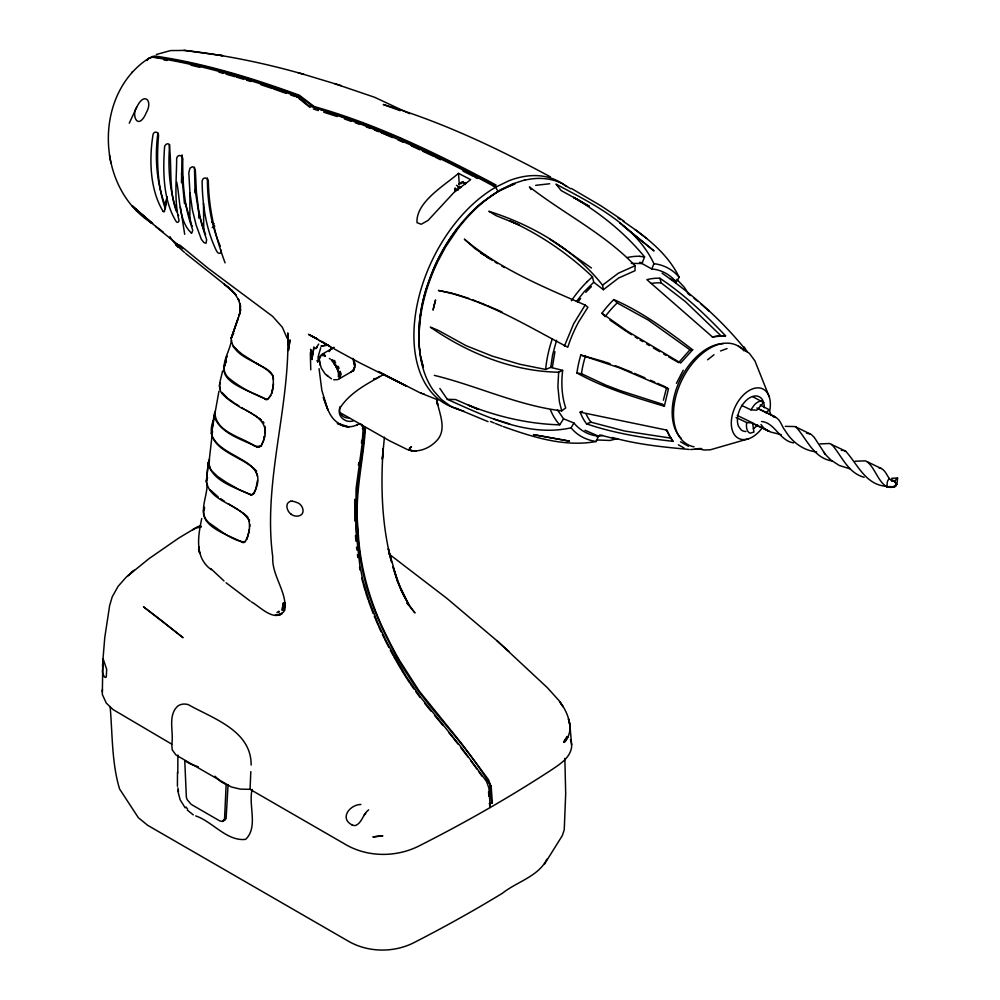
<?xml version="1.0" encoding="UTF-8"?>
<svg xmlns="http://www.w3.org/2000/svg" width="1000" height="1000" viewBox="0 0 1000 1000"><rect width="100%" height="100%" fill="white"/><g stroke="black" fill="none" stroke-linecap="round" stroke-linejoin="round"><path stroke-width="1.5" d="M570.413 739.65A44.538 25.712 0 0 1 571.388 748.45C569.188 758.525 559.513 764.425 551.638 769.788C509.475 797.337 465.675 822.312 420.763 845.075C397.013 857.75 366.9 857.738 343.812 843.462L250.075 789.35L240.263 789.125L231.3 786.95L176 755.037L172.213 749.837L171.788 744.175L113.038 709.55L106.3 703.112L102.325 694.45L102.837 660.913L102.762 662.487M177.8 772.962L177.862 755M191.225 232.9A5.05 2.175 62.5 0 0 191.938 232.838L192.725 230.212L189.838 221.163L189.938 192.7L188.812 172.738L189.988 168.137L192.45 166.713L194.188 167.688L195.375 170.625L196.412 192.037L198.562 209.513L201.725 224.363L206.663 239.8L206.025 243.25L203.837 242.5L201.35 239.338L196.125 225.062L192.413 209.925L189.938 192.7M177.413 786.237L177.5 772.25M171.788 744.175C173.962 732.087 167.387 715.9 177.575 706.237A28.413 17.237 62.4 0 1 188.15 704.575C212.938 718.562 251.337 730.413 251.15 765.075M195.087 192.875L194.462 167.162M354.725 499.363L354.825 521.075M242.825 512.8L247.525 516.712L249.475 521.4C240.613 503.625 209.5 502.688 206.412 481.15L208.275 462.625L209.513 459.162M530.975 189.513L529.462 186.887C564.087 213.875 604.538 233.637 635.075 265.75L635 270.712L618.6 278.025L603.4 289.688L593.737 282.238L592.438 276.775C568.138 253.612 539.95 234.425 509.325 220.637L519.175 224.9L496.2 215.688L488.837 211.262C532.125 224.95 574.188 249.088 602.55 285.163L603.4 289.688M176.225 210.963C168.475 189.613 172.225 165.925 169.15 144.412C167.5 142.688 165.188 144.713 164.625 146.438C162.8 171.062 162.95 200.362 176.425 221.938C177.963 223.337 179.462 221.2 178.85 219.662C174.025 200.413 176.625 178.388 176.663 158.363C177.887 152.863 184.062 156.188 182.75 160.775C182.613 181.075 183.888 201.637 189.838 221.163M102.713 663.388L102.65 670.275M283.025 604.8L283.062 603.1L282.2 610.375L282.75 606.6M259.775 365.15L255.125 362.488C261.075 366.775 270.138 368.9 273.038 376.175C273.75 383.9 273.463 393.938 267.4 399.462L266.038 399.588C254.537 391.7 213.375 382.6 226.488 361.525M318.438 356L318.525 359.65M492.337 802.862L489.35 803.812L492.337 802.862L491.238 786.975L488.4 779.513L461.362 743.188L419.288 691.137L399.438 660.263A236.15 136.312 60 0 1 386.587 635.9C369.925 602.675 359.513 566.25 358.05 529.025C354.263 494.862 363.363 461.538 365.425 427.713L363.2 429.038L362.475 428.575L363.2 429.038L362.8 426.15L359.988 423.663M252.175 789.388C248.075 805.025 258.562 827.138 245.613 839.375C226.8 841.538 212.65 821.625 195.688 815.9M363.2 429.038L363.225 428.35M288.212 344.938L287.775 332.925C290.225 407.562 262.688 481.825 272.75 556.938C271.663 575.812 287.438 592.075 284.738 610.337C275.538 623.875 260.325 606.775 251.4 601.875M181.488 182.725L182.013 155M283.875 603.088L283.188 610.138L283.762 606.587L284.062 607.712L283.875 603.088L284.2 605.388M318.363 356.475L318.45 360.288M249.812 526.538L249.887 524.425M250.075 789.35L250.8 771.612M198.388 766.85L190.312 763.95L184.762 760.75L186.363 797.237L187.188 799.688L191.213 804.4L219.725 820.888L222.425 821.5L224.537 819.112L226.15 784.638L220.588 781.438L214.9 776.2M102.587 666.038L103.012 659.225M359.95 423.7L361.65 424.712L363.212 427.738L362.125 444.2L356.075 488.537L355.775 529.163L359.787 565.125L362.7 579.625L368.812 599.963L377.962 623.462L387.113 642.938L406.375 676.812L421.15 697.987L461.138 747.138L486.575 781.538L488.95 788.238L490.238 807.487L490.075 804.175M184.488 203.713L181.725 175.287M364.725 427.275C363.475 456.925 354.913 485.938 356.9 515.825C357.425 544.812 361.362 573.975 371.312 601.325C383.15 633.787 399.513 664.6 419.625 692.688C443.425 724.1 471.987 752.463 491.238 786.975L487.863 779.8M228.062 784.85L226.1 818.475L224.788 820.288L222.725 820.55M102.863 660.612L104.775 637.463L109.65 605.487L112.225 596.838L118.088 586.35L126.188 577.175L148.963 558.688L178.55 538.188L195.425 528.05A30.075 17.387 60.7 0 1 200.9 525.938M206.975 483.175C208.15 496.275 196.562 513.987 210.087 523.638C220.7 530.7 231.762 540.438 244.613 542.1L245.637 541.263M340.575 374.25L340.087 371.425L340.575 374.25L340.675 372.825M892.588 481.312L891.488 479.6L892.588 481.312C887.3 478.475 886.688 471.262 881.325 468.5L865.35 460.863L855.075 461.225M361.488 443.15L361.725 440.2M561.712 410.863L565.712 407.9C561.65 395.863 561.15 382.9 562.65 370.363L558.638 372.2L557.9 386.688L559.388 401.712L561.712 410.863C517.612 405.5 477.088 385.775 434.263 375.35M206.337 482.3L208.275 462.625C211.375 481.425 236.725 487.863 251.525 495.125L253.263 493.938C272.95 460.15 224.325 459.787 212.8 437.325M460.8 187.662L458.3 187.138L458 190.238L455.387 188.475L455.363 191.363M250.662 494.325L251.525 495.125L239.375 489.8L226.513 482.488L217.537 476.438L210.938 470.062L208.812 463.775L212.537 431.325M264.887 433.575L265.038 426.45M340.412 375.812L339.95 377L339.95 373.5L340.225 374.113M384.425 437.163L382.337 459.2L383.162 448.438C380.6 486.45 381.75 525.262 391.613 562.25M318.512 355.337L320.737 347.762M198.738 217.613L199.05 214.825L195.113 189.838M215.3 411.213L211.438 434.012L213.25 420.562C201.838 450.225 242.7 454.875 256.65 471.337M273.55 383.925L271.762 393.312L272.6 389.988M558.638 372.2C512.65 371.512 467.725 353.088 430.325 327.137L438.263 330.363L466.062 345.662L492.525 356.2L519.862 364.263L545.625 369.438L550.725 367.388L552.612 354.85L556.575 340.275M201.762 518.438C198.025 536.075 194.312 557.55 211.325 569.712M198.663 217.775L199.05 214.825L205.525 234.65M420.7 315.487L419.137 331.15L419.25 346.125A124.488 77.287 -64 0 0 433.825 391.05L441.25 399.4L449.95 405.75A124.488 77.287 -64 0 0 463.775 411.05M552.325 367.5L554.925 351.712M736.1 417.488L746.712 422.562L746.538 423.875A10.288 5.775 -77.4 0 0 750.2 433.175L753.925 432.062L752.613 422.9L737.237 415.425M208.812 463.775L209.525 460.637M102.137 691.625L102.45 689.488M257.438 480.575L255.925 488.85L254.112 493.288L252.675 494.325M240.438 309.5L239.862 313.488L240.425 305.712L240.4 311.2L239.9 303.3L240.125 304.713L238.2 298.962L239.037 300.613L234.95 293.812L236.238 295.625L231.213 289.75L235.2 293.837L224.325 284.225L230.1 288.812L185.613 253.438M240.45 309.413L239.137 315.688L239.587 314.1L231.213 338.3C232.55 359.338 262.663 360.838 273.038 376.175L273.5 379.6M604.9 361.875L580.8 355.037A84.887 52.287 -64.5 0 0 576.912 372.987C604.325 388.137 634.475 397.312 664.338 406.238L668.438 388.913L666.637 387.413L663.375 400.25M212.95 422.45L214.412 413.288M358.413 465L358.825 462.488M215.263 411.763L218.938 391.225M312.188 357.438L313.938 347.212L312.188 357.438L310.625 349.25L312.075 359.55L310.338 352.8L310.763 369.775M207.4 178.025C207.35 201.225 210.987 224.938 220.35 246.337M215.037 413.525C216.175 432.287 241.925 437.075 254.838 446.05M169.688 144.575C167.8 167.262 169.3 190.763 177.262 212.288M249.5 529.062L246.912 539.525M206.412 481.15L207.562 477.587M354.2 368.762L353.088 370.662L354.613 366.737M181.737 156.75L182.062 155.438M222.5 371.025C221.35 378.663 216.125 388.413 223.15 394.738C228.225 400.037 234.638 403.775 240.787 407.675C258.225 415.85 272.95 425.087 260.875 446.075L257.925 447.362C242.675 439.538 219.387 433.612 213.988 415.475M266.688 399.275C252.963 394.05 239.513 387.1 228.225 377.587C217.638 367.188 230.188 351.875 231.438 339.913M157.912 132.912C154.7 156.637 156.35 181.412 164.625 204.013M225.275 362.5L226.863 355.887L223.825 368.475M287.7 335.763L287.087 338.188L282.337 327.238L272.6 316.337L208.3 268.412L179.688 245M340.1 406.55C337.675 412.225 342.612 418.55 348.663 417.925M220.15 382.912L219.425 385.5L220.387 389.012M568.438 736.162L564.462 742.163C570.337 735.863 571.263 726.762 568.425 718.9L570.062 726.038L569.788 724.312M203.512 510.925L204.688 507.825M340.825 374.775L339.425 378.5M552.163 339.225L550.312 345.087A96.487 59.887 -64.1 0 0 545.65 369.438M237.75 319.475L231.213 338.3L238.4 317.5M889.038 486.538L894.275 486.85L895.95 485.788L894.3 486.037L895.95 485.788M564.375 346.163L573.675 323.738L585.15 305.062L587.9 307.25L578.688 321.85A89.9 55.825 -64.1 0 0 574.087 331.037A87.788 54.288 -64.1 0 0 567.788 347.225C526.287 325.525 485.087 299.662 438.413 290.475L452.587 293.25M211.725 431.613L212.213 430.238M322.5 354.775L320.788 355.475L319.65 357.337L319.962 356.5M354.637 367.562L353.812 369.7L350.9 372.075M631.3 263.412L641.988 263.512L644.575 256.863C624.837 232.913 600.3 213.2 573.663 197.438L589.237 206.25L573.663 197.438M263.625 440.288L261.2 446L257.925 447.362L252.887 445.087M546.912 859.137C538.5 876.513 516.675 881.812 502.45 893.238C473.038 911.137 442.925 927.875 412.25 943.5C392.238 952.9 367.388 952.288 348.188 941.087L147.662 825.312L138.3 817.638L119.562 788.925C111.7 762.8 112.513 734.212 110.175 707.087M319.65 357.337L320.337 356.213M582.837 202.475L561.188 190.575L555.988 184.112C592.663 203.9 635.212 224.237 653.95 263.7L651.762 268.962L641.988 263.512M503.363 426.637C532.85 437.088 564.612 447.325 596.213 441.5L598.462 436.138L584.975 430.262M224.262 366.525L225.162 364.425M231.55 337.25L233.75 333.387M136.625 107.35C131.637 114.113 136.738 129.075 144.288 116.713A14.85 8.2 -65.3 0 0 146.213 112.75C153.138 101.112 144.575 91.45 137.137 106.375L129.262 123.188M676.425 383.375L683.2 370.225M204.275 507.2C197.987 527.013 230.362 535.5 243.075 542.688L244.375 542.3C249.163 536.375 250.325 527.5 248.888 520.163L249.5 520.025M465.288 183.863L464.012 183.025L465.988 183.588L465.337 183.162M223.688 820.812L224.537 819.112M437.262 262.512L445.725 246.713L458.35 228.05M270.875 395.513L267.4 399.462M741.575 405.4L750.875 409.825L754.55 404.65A10.263 5.15 -54.2 0 1 762.763 401.65M368.65 809.862C363.125 813.875 362.212 822.35 355.975 825.337A8.8 6.525 62.9 0 1 352 824.963M329.188 351.613L331.763 347.987M278.825 612.3L279.262 611.55M281.388 614.263L281.962 613.3L279.275 615.037L281.962 613.3M439.862 388.438L447.312 399.312C485.538 416.413 528.2 437.438 571.075 427.812L573.95 423.013L563.562 418.812L557.475 409.913M669.812 278.463L676.275 282.087L679.163 277.262C667.438 252.85 644.85 236 622.987 221.175M544.35 864.35L562.325 835.588L564.25 829.712L565.688 793.65L564.85 758.4M146.95 60.55L149.262 57.987L152.637 57.213C201.762 64.7 249.462 79.237 296.1 96.1C300.988 98.425 304.6 102.662 308.925 105.8C373.6 126.525 435.913 154.6 495.575 187.237L498.1 191.425L514.987 183.663M461.975 182.55L463.325 182.512M563.562 418.812L559.738 424.825C528.362 423.988 497.35 416.675 468.263 405.087L478.413 409.462L455.562 399.562L447.312 399.312M318.688 344.087L315.613 348.7L317.062 347.35M894.275 486.85L897 484.025L897.588 478.038L891.737 478.275M353.338 371.35L354.775 366.875L353.188 359.7M889.15 478.488L887.85 480.575A9.175 6.1 -63.5 0 0 887.3 482L886.862 487.038L891.45 487.4L895.4 486.463M576.45 301.475L584.038 291.887L593.737 282.238M577.95 302.125L580.638 298.475M149.262 57.987C93.2 93.55 95.662 187.162 151.025 222.613L163.312 232.188M131.625 72.737L132.238 71.975M459.212 184.05L461.037 182.6M465.175 183L464.2 182.6M365.675 813.438L363.725 815.638M762.775 401.637L763.575 402.5L756.762 410.188L750.875 409.825M766.1 412.975L769.025 409.675L770.9 414.637A10.263 7.812 -60.2 0 1 770.925 415.513M149.8 58.35L151.613 56.688L154.938 56.025C204.425 63.312 252.488 78.062 299.363 95.25L314.262 106.562C377.887 124.612 437.537 153.825 495.7 184.838L495.712 185.6L438.938 156.562L398.888 137.95L364.85 124.138L314.037 107.225L298.45 95.588C251.312 79.013 203.225 63.113 153.463 57M379.375 376.362L376.85 378.363L373.6 378.775M585.837 292.312L591.425 286.562M193.975 529.525L195.413 528.075L200.4 527.238M356.325 425.425L359.425 423.663M692.663 349.787L680.675 363L627.875 331.538L601.9 313.263A84.887 52.125 -64 0 1 613.812 299.562C642.513 312.175 667.887 330.863 692.663 349.787L689.963 349.837L648.2 320.012L617.263 302.987L613.825 299.575M587.25 281.625L592.438 276.775M689.963 349.837L678.612 362.625L668.75 356.938M134.2 570.2L128.025 575.7L133.188 571.087M707.638 359.787L714 354.738M320.55 356.9L319.188 359.438L320.475 365.562M602.55 285.163L618.35 273.212L635.075 265.75M276.938 612.65L278.7 611.225M192.613 529.862L194.025 528.787M332.475 348.325L331.838 348.8L333.963 347.362M897.588 478.038L895.062 480.6M458.5 173.35C444.963 185.2 415.712 202.013 417.013 222.662L421.225 224.262L428.062 220.425L453.9 192.525L470.662 179.625L458.5 173.35L459.325 184.725M363.9 428.625L365.425 427.713M498.1 191.425L481.45 203.025A120.862 75.037 -64.1 0 0 434.2 267.362L426.062 289.212A120.35 74.725 -64.1 0 0 419.412 322.55L419.062 343.6A120.625 74.887 -64.1 0 0 423.312 367.25M358.537 424.175L359.487 423.65M212.213 227.587L214.812 226.088M321.625 354.538L333.738 347.537M338.35 379.312L353.113 370.788M495.7 184.838L493.45 186.1L495.575 187.237L508.688 180.863A124.85 77.5 -64 0 1 566.4 186.513M278.425 615.138L281.15 613.612L278.425 615.138L280.188 614.487M251.388 494.775L254.112 493.288M500.438 189.85L512.612 183.863L524.7 179.988M462.638 182.575L463.237 182.275L461.525 182.3L462.225 182.375M383.925 374.338C368.338 383.2 350.588 391.975 340.45 407.325C335.825 415.425 345.3 423.713 353.35 420.825M277.1 615.212L279.65 614.075M458.3 187.138L459.625 186.588M720.55 350.962L727.087 348.562M666.3 430.087L672.987 441.337C643.787 437.987 614.5 433.413 586.6 423.875A84.887 52.675 -64.7 0 1 580.15 412.175L582.438 411.3M360.9 804.45C349.7 804.675 339.275 818.312 352.013 824.9M357.088 424.862C352.438 426.95 348.975 427.262 343.275 425.9C363.312 431.163 321.575 417.962 344.338 426.3C334.338 421.525 330.125 418.575 323.325 397.225L327.85 409.825L321.85 390.425L319.062 368.663M586.6 423.875L591.05 422.212L624.625 431.025L671.112 438.175M773.4 416.975C779.925 417.088 781.488 426.325 785.138 430.562C791.825 441.863 803.388 450.675 816.712 451.912M156.363 54.488L170.625 50.562L184.938 50.425C225.238 55.1 265.1 63.175 304.088 74.438M320.788 355.475L325.475 355.688L324.113 355.075M617.638 438.562L609.963 440.462L596.5 439.95M324.137 345.525L326.325 344.825M701.688 448.5L690.675 449.538M337.65 379.65L333.7 379.75M748.787 438.688L710.275 449.812L704.1 450.025L698.388 448.775M290.45 501.337C284.45 503.075 286.988 511.512 291.05 514.125M761.562 421.5C775.05 422.638 779.562 440.812 793.562 442.875M323.6 345.538L320.95 346.125L328.575 345.1M535.65 185.35L549.675 183.75M694.762 449.375L699.362 448.462M712.113 336.8L725.562 335.788C705.475 314.688 684.212 294.413 659.862 278.25A84.9 52.312 -63.6 0 0 646.9 279.662L712.562 337.062L718.787 335.763L725.562 335.788M409.25 450.087L412.688 450.8L408.288 449.888C418.55 453.075 429.712 448.2 436.737 440.637C447.537 429.2 438.963 412.95 436.838 400.125M819.987 443.913L829.463 443.512L845.6 451.125C857.638 464.212 865.75 485.513 887.013 486.3M458.812 183.95L459.575 183.85M461.087 182.987L460.925 183.487M464.15 182.75L462.362 182.362M256.438 446.463L261.2 446M414.062 450.863L416.362 450.9M841.312 450.425L842.55 450.45M324.5 354.462L322.713 354.162M746.712 422.562L752.613 422.9M785.312 426.35L794.987 426.55L811.388 434.55L814.275 437.388L825.3 454.312L830.837 460L839.3 465.487L850.362 468.925M292.162 501.213L294.675 501.7A9.425 5.475 34.1 0 1 296.562 502.425C303.612 504.125 306.388 515.688 297.25 516.125A9.613 8.162 54.9 0 1 294.088 515.712A9.1 7.588 52.4 0 1 292.2 514.95A8.875 7.225 50.4 0 1 291.025 514.163M689.225 449.45C663.363 447.113 637.337 444.462 612.238 437.488M639.725 256.4L644.575 256.863M806.663 433.2L810.337 433.963M892.65 480.45L894 480.613L896.675 484.688L894 480.613M651.762 268.962C661.287 269.75 670.288 274.65 676.275 282.087M217.013 54.875L222.712 55.65L183.925 50.338M598.462 436.138C588.938 435.337 579.938 430.438 573.95 423.013M781.25 434.675L770.8 432.062L752.562 423.263L769.312 431.425M322.388 354.538L323.5 354.712M163.962 59.962L166.938 60.462M653.95 263.7C663.713 264.725 672.938 269.662 679.163 277.262M576.925 372.987L581.55 373.762L605.9 385.138L620.6 390.737L662.763 404.3L664.338 406.238M878.888 467.788L881.325 468.5M580.15 412.175L667.038 430.175L669.887 436.987L672.987 441.337M460.225 187.275L459.137 186.725M843.725 450.6L845.6 451.125M562.65 370.363L550.725 367.388M596.213 441.5C586.512 440.138 577.238 435.538 571.075 427.812M421.775 393.338L420.812 393.113L438.113 400.012M191 65.2L199.825 67.337M599.788 434.925L613.312 438.4M424.075 393.95L422.812 393.612M458.312 186.3L456.488 185.312M580.8 355.037L619.5 367.837L668.438 388.913M218.9 72.138L223.25 73.362M226.15 74.188L234.85 76.638M831.725 460.925C813.312 457.738 806.912 438.988 795.987 426.987M463.038 182.225L464.812 182.887L464.012 183.025M334.663 83.688L374.663 97.3L409.575 113.675M298 72.625L341.112 85.612M236.312 77.038L243.625 79.275M246.55 80.175L250.938 81.512M296.275 96.938L297.863 97.425M313.312 108.975L318.438 110.575M494.35 419.125L509.725 423.925M454.05 293.712L468.675 298.363M323.775 112.25L337.113 116.538M260.925 84.738L272.225 88.475M191.225 232.875C178.487 220.7 180.138 198.225 176.713 182.062M273.637 88.975L286.375 93.45M290.613 94.95L294.862 96.438M344.425 118.938L351.337 121.4M355.475 122.875L359.625 124.362M472.375 299.725L476.075 301.075M606.25 362.325L610.163 363.762M400.163 110.688L383.25 104.5C441.7 121.762 496.975 148.038 550.487 176.9M864.175 477.287C847.613 472.912 841.85 455.725 831.675 444.375M366.388 126.938L370.438 128.5M374.475 130.062L378.512 131.625M407.4 449.575L389.538 440.788L339.637 412.375M488.025 421.625L457.013 408.7M495.462 423.512L502.038 426.125M615.375 365.688L631.812 372.212M477.512 301.663L486.175 305.15M585.15 305.062C543.138 286.85 499.663 268.9 464.35 239.15L475.075 248.688L489.6 258.562L487.062 256.938M381.325 132.812L392.55 137.537M490.45 421.45L494.15 423M331.525 378.837L325.312 374.175L321.538 368.512L319.9 364.012M634.438 373.338L644.925 377.812M487.612 305.725L501.975 311.938M688.5 446.3L680.487 441.788M650.5 380.25L654.762 382.125M397.962 139.9L403.288 142.262M657.5 383.338L665.325 386.825M421 393.275L378.3 371.538M315.1 337.825L316.525 338.587L308.5 334.338L317.825 339.113M411.275 145.8L419.712 149.787M422.525 151.113L433.762 156.425M683.988 447.962L678.375 444.812M758.15 408.638L774.95 416.812M756.838 408L775.662 417.088M435.163 157.088L440.513 159.75M152.725 223.287L135.6 209.163L151.225 222.812M463.013 171.075L473.413 176.4M378.375 371.55L406.85 386.35L359.062 362.488L334.062 348.825M324.538 355.6L325.387 356.05L324.288 355.275M474.75 177.113L477.425 178.512M752.725 396.712L763.575 402.5M760.212 404.963L769.025 409.675M561.175 182.887L570.675 188.762M309.387 334.8L330.525 346.812M319.312 340.45L328.7 345.6M163.175 211.462C149.713 189.587 149.012 158.7 153.15 133.938C154.588 130.562 158.975 132.2 158.55 135.662C156.475 160.138 157.35 185.263 165.263 208.725L167 196.675L164.412 211.625A5.35 2.263 63.9 0 1 163.188 211.513M571.425 188.475L601.188 205.95L624.237 221.325M767.9 430.737L763.787 427.987L760.95 424.5M653.375 347.975L659.775 351.712M663.625 353.95L666.188 355.45M245.287 409.837L249.088 412.05M495.075 262.062L497.75 263.625M501.75 265.988L504.425 267.55M250.35 412.788L252.425 414.025M640.05 340.025L642.725 341.625M646.737 344.025L649.412 345.625M241.513 407.562L244.025 409.075M253.988 361.8L242.237 354.3L233.25 346.788M238.45 509.95L228.162 503.625M253.475 414.65L257.425 417.062M321.912 341.488L331.5 347.425M744.812 350.112L749.513 353.5L754.963 360.975L769.212 396.725M738.425 346.175L747.262 351.637M627.938 332.4L631.575 334.688M635.2 336.975L637.625 338.5M867 461.55C875.362 468.488 877.525 480.775 886.862 487.038M333.938 360.363L335.025 361.062M484.525 255.3L480.725 252.862L492.438 260.438M235.175 403.525L238.988 405.988M618 217.938L620.5 219.55M239.55 510.662L241.737 512.087M329.375 358.475L330.4 359.137M335.65 362.95L332.013 359.525M549.925 239.262L564.963 249.25M220.588 498.663L224.375 501.225M626.725 331.637L609.938 320.062M233.9 402.713L228.337 398.75M662.075 273.188C692.763 294.575 721.388 319.913 744.963 348.938M557.487 244.137L591.45 268.012M193.312 814.887L187.3 810.088M211.625 222.037L214.025 223.75M659.862 278.25L661.2 282.95L685.337 301.562L721.587 336.362M250.2 601.062L226.1 582.775M388.562 553.65L446.825 598.325L497.038 640.788L547.487 687.812L559.15 700.775L563.1 706.812L559.8 701.787C564.812 708.375 568.587 716.05 569.75 724.312M688 293.7L690.425 295.487M218.25 497.013L209.975 489.625M265.05 398.825L266.038 399.588M310.075 107.463L299.1 98.688M258.438 417.85L261.45 420.175L259.3 418.475M635.225 229.613L646.6 238.45M326.938 375.387L327.788 376.05M155.5 226.462L182.85 248.65M176.962 243.975L179.425 245.938M694 298.3L697.55 301.163M619.8 223.038L654.025 250.925L623.112 225.688M227.512 398.062L222.025 392.512M184.6 252.512L176.175 244.963L170.175 237.35M224.013 580.975L210.875 568.663M701.075 304.1L709.137 311.188M151.55 223.075L132.213 205.738L151.938 223.438M497.038 640.788L508.837 651.375M676.825 279.363L684.338 287.288L687.725 292.575M237.1 350.2L233.3 346.025M601.9 313.263L605.2 316.613A79.45 49.837 -64.2 0 1 617.238 302.913M407.1 603.3L409.263 605.562L407.238 603.337M407.713 603.95L414.988 612.938C404.1 599.475 397.35 583.212 392.9 566.6L401.225 590.425L408.488 604.125L397.512 581.287L388.275 548.75L391.262 560.887M825.3 454.312L823.562 452M434.613 715.438L443 725.512M431 711.137L424.625 703.3M262.85 421.5L264 422.9M448.65 732.375L452.425 736.95M185.2 807.887L180.138 799.788L177.688 790.288M420.012 697.412L415.637 691.438M453.338 738.138L457.925 744.038M460.662 747.575L468 757.025M186.012 807.038L187.65 809.163M470.662 760.588L476.8 768.925M478.55 771.312L482.025 776.175M331.438 360.25C335.387 365.012 339.712 370.4 338.537 377.025L338.575 372.362L335.7 365.812M410.562 684.212L413.938 689.025M353.688 359.5L352.938 358.387L354.738 362.775L354.812 365.838L354.762 364.125M401.688 670.438L409.712 683.012M744.087 346.938L747.125 351.75M336.238 365.262L336.975 366.45M337.413 366.55L338.688 368.675L337.975 367.05M255.212 470.012L256.875 474.1M393.787 656.737L400.975 669.2M384.762 639.525L388.913 647.513M390.3 650.163L393.075 655.487M192.037 225.575L192.362 226.262M362.088 425.375L363.212 427.738M178.238 214.988L178.612 215.775M378.725 626.65L381.138 631.8M382.337 634.375L384.15 638.237M674.775 280.1L676.2 283.312M374.275 616.175L378.162 625.35M169.975 236.875L170.525 238.225M191.525 224.213L184.638 200.812M368.425 600.712L373.175 613.55M338.275 366.413L338.837 367.962M455.438 188.988L455.125 188.062L455.125 189.338M489.738 784.2L491.613 802.513M181.45 173.738L183.3 179.262M365.662 592.337L367.9 599.275M220.925 249.925C222.85 253.7 218.113 254.688 216.688 251.25C206.088 229.688 202.362 204.938 202.125 181.1C202.55 176.537 208.363 177.25 208.337 181.575C208.888 209.525 215.362 236.788 225.087 262.875M103.3 674.65L104.4 676.963L105.65 677.412A8.988 2.85 82.6 0 0 106.263 676.938L106.688 669.362L103.175 658.988A10.662 0.862 82.4 0 0 103.05 659.5M363.325 584.462L365.213 590.938M460.788 182.913L461.012 183.725M361.688 578.013L363 583.175M353.925 361.488L354.6 364.975M436.875 400.588L437.663 405.012L436.75 399.675M359.538 567.275L360.025 570.062M109.475 155.1L110.85 162.9M177.925 787.875L178.525 791.475M454.775 189.4L454.925 190.3M180.4 207.175L184.7 234.288M356.538 547.075L356.9 550.062M357.438 554.55L357.8 557.537M257.2 474.162L257.488 476.438M319.525 360.825L319.662 362.362M571.625 744.9L570 726.175M355.475 535.425L355.9 541.163M488.55 791.787L488.862 796.3M212.113 433.625L212.225 435.35M339.9 376.15L339.95 377M203.463 203.175L203.812 231.588M761.625 428.638A27.538 17.1 -64.1 0 1 732.225 429.988A27.538 17.1 -64.1 0 1 750.212 389.925A27.538 17.1 -64.1 0 1 769.788 410.45M694.075 446.812A55.375 34.375 -64.1 0 1 682.975 377.912A55.375 34.375 -64.1 0 1 744.112 350.938M764.262 407.762A18.938 11.75 -63.9 0 0 748.25 398.725A18.938 11.75 -63.9 0 0 738.562 426.362L741.012 429.75A18.938 11.75 -63.9 0 0 745.925 431.5M757.537 424.837A18.938 11.75 -63.9 0 1 753.325 428.787M639.575 262.337A89.162 55.35 -64.1 0 1 642.463 262.863M420.75 315.538A124.488 77.287 -64 0 1 437.325 262.575M458.363 228.2A124.488 77.287 -64 0 1 500.487 190M524.65 180.175A124.488 77.287 -64 0 1 561.112 183.075M602.475 435.425A96.412 59.85 -64.1 0 1 596.85 436.688M559.7 424.8A96.412 59.85 -64.1 0 1 550.425 409.775M571.337 300.775A96.487 59.887 -64.1 0 1 587.3 281.55M627.425 257.525A96.487 59.887 -64.1 0 1 639.8 256.275M423.438 367.15A121.613 75.5 -64.1 0 1 420.925 357.238M420.163 352.962A121.125 75.2 -64.1 0 1 419.637 348.963M419.363 346.238A121.125 75.2 -64.1 0 1 420.825 312.038A120.738 74.963 -64.1 0 1 425.988 289.7A121.613 75.5 -64.1 0 1 434.513 266.85A121.125 75.2 -64.1 0 1 458.25 227.338M504.862 188.012A121.125 75.2 -64.1 0 0 490.037 196.713A121.613 75.5 -64.1 0 0 473.413 210.413M506.213 187.375A121.125 75.2 -64.1 0 1 514.637 184.013M651.45 283.45A79.45 49.612 -64.6 0 1 661.2 282.913M581.462 373.787A79.45 49.763 -63.7 0 1 585.513 355.788M591.038 422.25A79.45 49.438 -63.4 0 1 586.013 413.775M681.363 438.525A53.738 33.363 -64 0 1 678.962 382.3A53.738 33.363 -64 0 1 723.325 343.537M457.975 408.762A124.862 77.5 -64 0 1 416.138 310.125A124.862 77.5 -64 0 1 495.575 187.275M199.062 527.337A27.475 15.862 60 0 1 201.375 526.9M290.425 501.312A8.875 5.95 41.2 0 1 292.15 501.163M103.162 675A12.775 4.35 -83.6 0 1 102.438 670.525M289.962 340.138L288.412 350.475L289.962 340.138M264.387 436.262L263.875 438.938L264.45 436.225M434.412 304.3L433.038 310.113L435.562 299.938L434.412 304.3M567.1 736.787L563.713 742.075L567.1 736.787M411.425 446.788L409.425 448.375L411.425 446.788M278.337 614.6L275.3 615.262L278.337 614.6M379.738 836.025L372.875 836.938L382.863 835.8L379.738 836.025M569.312 441.1L533.525 434.65L569.312 441.1M160.35 619.625L143.463 606.788L183.062 637.688L160.35 619.625M177.875 246.537L175.9 244.613L178.4 247.062L177.875 246.537M334.812 364.562L334.012 363.45L337.05 367.8L334.812 364.562M285.087 606.613L284.562 602.663L285.087 606.613M317.775 361.9L317.288 360.513L317.775 361.9M199.625 552.825L198.588 548.787L199.625 552.825M198.975 551.05L198.762 547.05L198.975 551.05"/></g></svg>
